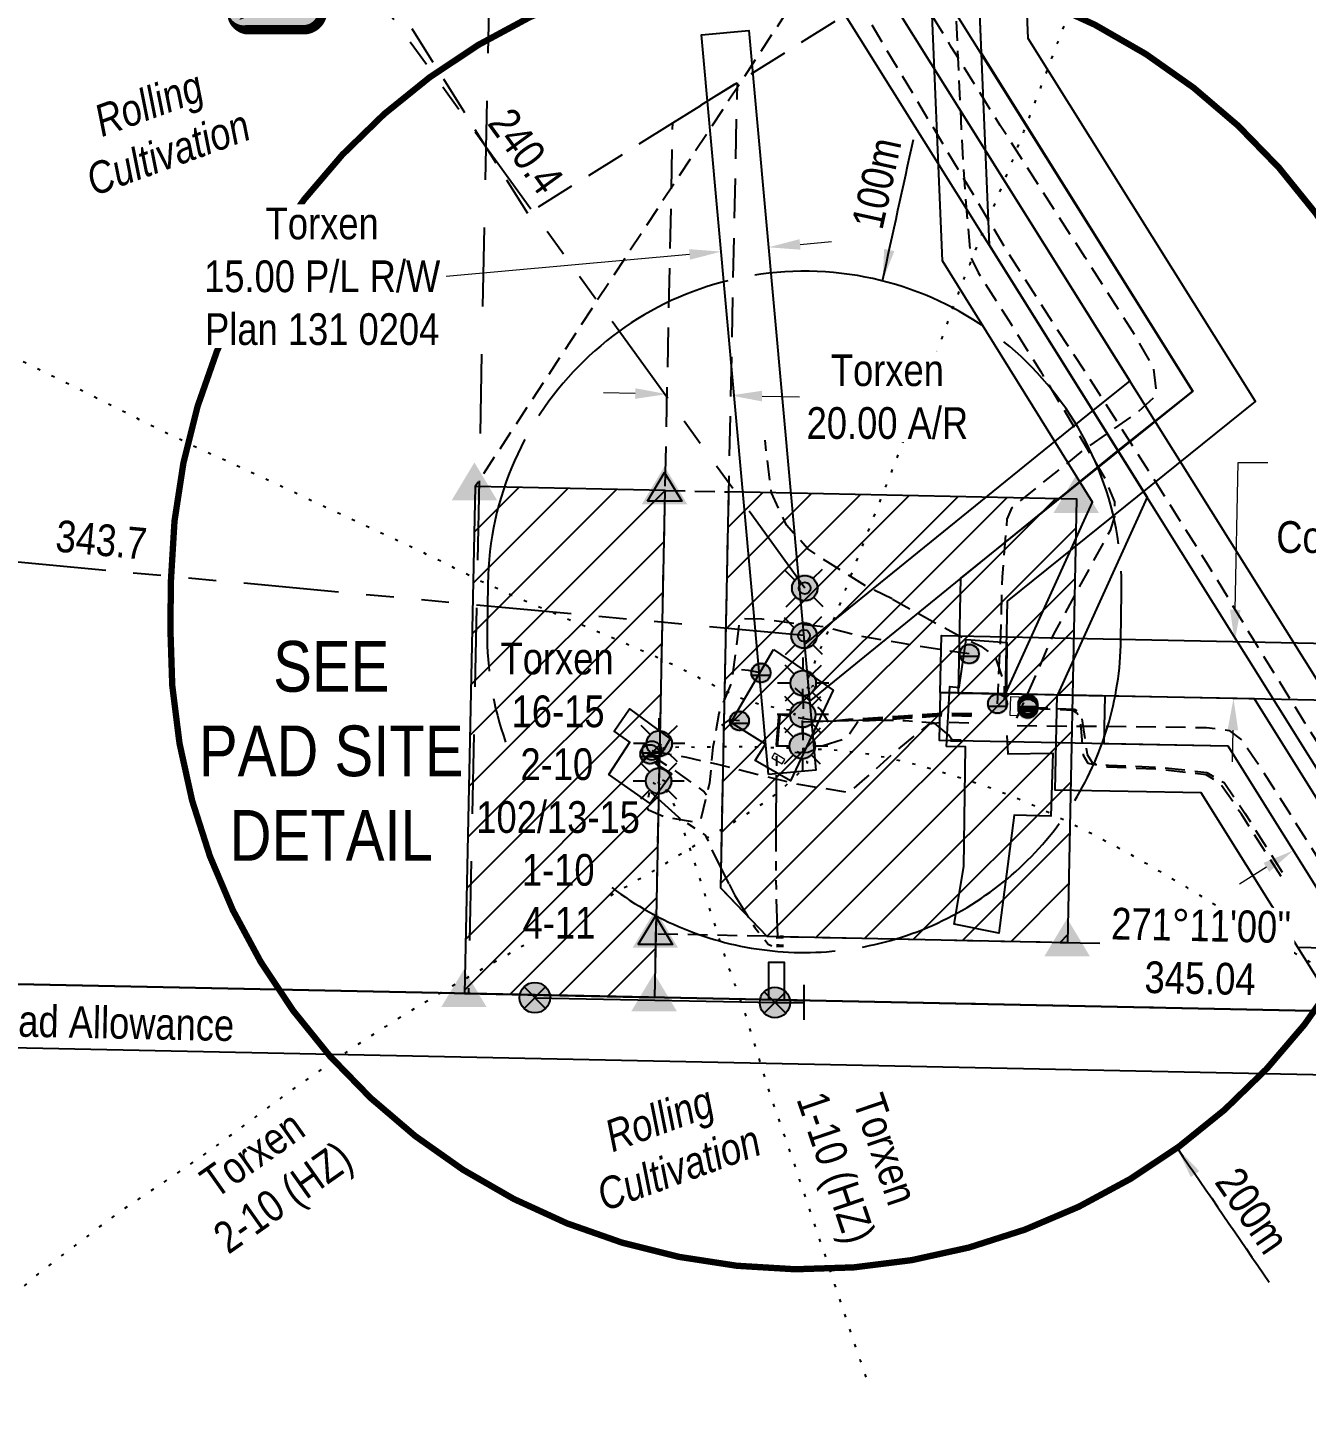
# Model space of a CAD drawing. Extents: x 396534 to 402867, y 5681657 to 5687495.
# Drawn here: x 398876.8 to 399280.1, y 5684035 to 5684470.3 of the extents above; entities that cross this region are included whole.
import ezdxf
from ezdxf.enums import TextEntityAlignment as Align

# ---------------------------------------------------------------- set-up
doc = ezdxf.new("R2010")
doc.units = 0
doc.header["$LTSCALE"] = 5
doc.header["$PDSIZE"] = 0.5
for name, pattern in [('foc-ACCESSROAD', [3.75, 2.5, -1.25]), ('foc-BUFFER', [16.75, 15, -1.75]), ('foc-DOT', [1, 0.2, -0.8]), ('foc-DRILLPATH', [14.75, 6, -1.75, 1.75, -1.75, 1.75, -1.75]), ('foc-FLOWLINE', [3.75, 2.5, -1.25]), ('foc-LSD', [8, 5, -3]), ('foc-TIELINE', [1.875, 1.25, -0.625]), ('foc-TRAV', [1.875, 1.25, -0.625]), ('POWERLINE5', [7.8, 2.4, -0.6, 0.6, -0.6, 0.6, -0.6, 2.4]), ('UG_PIPE', [1.875, 1.25, -0.625])]:
    doc.linetypes.add(name, pattern=pattern)
doc.layers.get('Defpoints').update_dxf_attribs({"color": 9})
for name, color, linetype in [('ABADATA-DRILL', 8, 'foc-DOT'), ('AS-FENCE', 48, 'foc-FENCE'), ('AS-OWNER', 7, 'Continuous'), ('AS-PIPE-UG', 44, 'UG_PIPE'), ('AS-POWER', 104, 'foc-POWER'), ('AS-POWER-EXISTING', 72, 'POWERLINE5'), ('AS-POWER-EXISTING-T', 72, 'Continuous'), ('AS-SYMBOL', 7, 'Continuous'), ('AUX-BUFFER', 7, 'foc-BUFFER'), ('C-AR', 13, 'foc-ACCESSROAD'), ('C-RW', 13, 'Continuous'), ('C-WS', 13, 'foc-ACCESSROAD'), ('C-WS-S', 13, 'Continuous'), ('DETAIL-HZ-Existing', 8, 'foc-DOT'), ('DETAIL-T', 7, 'Continuous'), ('F-EZE', 190, 'foc-FLOWLINE'), ('F-RW', 190, 'Continuous'), ('L-BD', 7, 'Continuous'), ('L-BD1', 253, 'Continuous'), ('L-MON', 1, 'Continuous'), ('L-ROAD-T', 7, 'Continuous'), ('L-SEC', 7, 'Continuous'), ('L-SECTION-LSD', 7, 'foc-LSD'), ('L-TIE', 7, 'foc-TIELINE'), ('P-PDRILLPATH', 12, 'foc-DRILLPATH'), ('P-PROPOSED', 10, 'Continuous'), ('P-PROPOSED-EXISTING-H', 59, 'Continuous'), ('P-TRAV', 4, 'foc-TRAV')]:
    doc.layers.add(name, color=color, linetype=linetype)
for name, color, linetype, lineweight in [('AS-GENERAL', 48, 'Continuous', 18), ('C-AR-T', 13, 'Continuous', 9), ('C-RW-T', 13, 'Continuous', 9), ('C-WS-T', 13, 'Continuous', 9)]:
    doc.layers.add(name, color=color, linetype=linetype, lineweight=lineweight)
doc.styles.add('80', font='ARIALN.TTF', dxfattribs={"height": 10})
doc.styles.add('80CG', font='ARIALN.TTF', dxfattribs={"height": 10})
doc.styles.add('80L', font='ARIALN.TTF', dxfattribs={"height": 10})
doc.styles.add('80LS', font='ARIALNI.TTF', dxfattribs={"height": 10})
doc.styles.add('foc-LtypeFont', font='ARIALN.TTF', dxfattribs={"height": 7.35})
doc.linetypes.add('foc-FENCE', pattern='A,10,-1,["X",foc-LtypeFont,S=0.2,R=0,X=-0.625,Y=-0.75],-1.24', length=12.24)
doc.linetypes.add('foc-FENCE-NOLINE', pattern='A,0,-6,["X",foc-LtypeFont,S=0.2,R=0,X=-0.625,Y=-0.75],-6.24', length=12.24)
doc.linetypes.add('foc-POWER', pattern='A,6,-1,["P",foc-LtypeFont,S=0.2,R=0,X=-0.625,Y=-0.75],-1.24,4', length=12.24)
doc.dimstyles.new('Compass 5 000', dxfattribs={"dimscale": 5, "dimtxt": 9, "dimasz": 2, "dimexe": 0.2, "dimexo": 0.0625, "dimgap": 0.5, "dimtad": 0, "dimtih": 1, "dimtoh": 1, "dimzin": 0, "dimdsep": 46, "dimtxsty": '80CG', "dimcen": 0.1, "dimse1": 1, "dimse2": 1, "dimclrd": 256, "dimclrt": 256, "dimaunit": 1, "dimadec": 4, "dimazin": 0, "dimtfac": 0.06, "dimtofl": 0, "dimtmove": 0, "dimatfit": 1, "dimfxl": 0.2, "dimtolj": 1, "dimtzin": 0, "dimlwd": -1, "dimarcsym": 0})
pattern_1 = [(45, (162.531, 2318.447), (-7.85451839, 7.85451839), [])]

# ---------------------------------------------------------------- blocks, each defined once
blk = doc.blocks.new('STRIA')
blk.add_hatch(color=255).paths.add_polyline_path([(-0.041, 1.521), (-1.475, -0.867), (1.392, -0.867)])
blk = doc.blocks.new('STRIAA')
blk.add_blockref('STRIA', (0, 0))
blk = doc.blocks.new('STRIB')
at = {"color": 1}
blk.add_solid([(-1.121, -0.667), (-0.041, 1.133), (1.039, -0.667)], dxfattribs=at)
blk = doc.blocks.new('STRIBB')
blk.add_blockref('STRIB', (0, 0))
blk = doc.blocks.new('STRICC')
for name in ['STRIAA', 'STRIBB']:
    blk.add_blockref(name, (0, 0))
blk = doc.blocks.new('fdspike')
blk.add_blockref('STRICC', (0, 0))
blk = doc.blocks.new('RISER')
h = blk.add_hatch(color=255)
h.dxf.hatch_style = 1
edge = h.paths.add_edge_path()
edge.add_arc((0, 0), 0.7, 0, 360)
blk.add_hatch(color=48).paths.add_polyline_path([(0.581, -0.15), (-0.581, -0.15, 0.774597)])
at = {"color": 48}
blk.add_line((-0.581, -0.15), (0.581, -0.15), dxfattribs=at)
blk.add_circle((0, 0), 0.6, dxfattribs=at)
blk = doc.blocks.new('WC')
at = {"layer": 'L-MON'}
h = blk.add_hatch(color=255, dxfattribs=at)
h.dxf.hatch_style = 1
edge = h.paths.add_edge_path()
edge.add_arc((0, 0), 0.9, 0, 360)
at = {"layer": 'L-MON', "color": 240, "flags": 128}
for points in [[(-0.622, 0.503), (-1.232, 1.12)], [(0.52, 0.608), (1.126, 1.206)], [(-1.179, -1.185), (-0.559, -0.572)], [(1.159, -1.185), (0.557, -0.574)]]:
    blk.add_lwpolyline(points, dxfattribs=at)
at = {"layer": 'L-MON', "color": 240}
for radius in [0.8, 0.373]:
    blk.add_circle((0, 0), radius, dxfattribs=at)
blk = doc.blocks.new('POWERPOLE')
h = blk.add_hatch(color=255)
edge = h.paths.add_edge_path()
edge.add_arc((0, 0), 0.96, 0, 360)
at = {"linetype": 'Continuous'}
for p, q in [((0.679, -0.679), (-0.679, 0.679)), ((-0.679, -0.679), (0.679, 0.679))]:
    blk.add_line(p, q, dxfattribs=at)
blk.add_circle((0, 0), 0.96, dxfattribs=at)
blk = doc.blocks.new('*U491')
at = {"color": 72}
blk.add_line((0.002, -1.1), (-0.002, 1.1), dxfattribs=at)
at = {"layer": 'AS-SYMBOL', "color": 72, "flags": 128}
blk.add_lwpolyline([(-1.85, -0.003), (0, 0)], dxfattribs=at)
blk = doc.blocks.new('GAS')
h = blk.add_hatch(color=255)
h.dxf.hatch_style = 1
edge = h.paths.add_edge_path()
edge.add_arc((0, 0), 0.9, 0, 360)
for p, q in [((-0.571, 0.571), (-1.142, 1.142)), ((0, 0.808), (0, 1.616)), ((0.571, 0.571), (1.142, 1.142)), ((-0.808, 0), (-1.616, 0)), ((1.616, 0), (0.808, 0)), ((-0.571, -0.571), (-1.142, -1.142)), ((0, -0.808), (0, -1.616)), ((1.142, -1.142), (0.571, -0.571))]:
    blk.add_line(p, q)
blk.add_circle((0, 0), 0.8)
blk = doc.blocks.new('TRIA')
blk.add_hatch(color=255).paths.add_polyline_path([(-0.041, 1.521), (-1.475, -0.867), (1.392, -0.867)])
blk = doc.blocks.new('TRIAA')
blk.add_blockref('TRIA', (0, 0))
blk = doc.blocks.new('TRIB')
at = {"color": 1}
blk.add_lwpolyline([(-1.121, -0.667), (-0.041, 1.133), (1.039, -0.667)], close=True, dxfattribs=at)
blk = doc.blocks.new('TRIBB')
blk.add_blockref('TRIB', (0, 0))
blk = doc.blocks.new('TRICC')
for name in ['TRIAA', 'TRIBB']:
    blk.add_blockref(name, (0, 0))
blk = doc.blocks.new('plspike')
blk.add_blockref('TRICC', (0, 0))
blk = doc.blocks.new('*D425')
at = {"layer": 'C-RW-T', "transparency": 16777216}
for p, q in [((399085.56, 5684398.75), (399008.76, 5684391.79)), ((399120.41, 5684401.91), (399130.36, 5684402.81))]:
    blk.add_line(p, q, dxfattribs=at)
for points in [[(399120.26, 5684403.57), (399120.56, 5684400.25), (399110.45, 5684401)], [(399085.41, 5684400.41), (399085.71, 5684397.09), (399095.52, 5684399.65)]]:
    blk.add_solid(points, dxfattribs=at)
at = {"layer": 'Defpoints', "color": 0, "transparency": 16777216}
for p in [(399095.52, 5684399.65), (399099.07, 5684360.47), (399114, 5684361.83)]:
    blk.add_point(p, dxfattribs=at)
at = {"layer": 'C-RW-T', "transparency": 16777216, "insert": (398969.68, 5684391.79), "char_height": 10, "attachment_point": 5, "style": '80CG', "bg_fill": 3, "box_fill_scale": 1.1, "bg_fill_color": 256, "bg_fill_true_color": 13158600, "bg_fill_transparency": 0}
blk.add_mtext('\\A1;Torxen\\P15.00 P/L R/W\\PPlan 131 0204', dxfattribs=at)
blk = doc.blocks.new('*D429')
at = {"layer": 'C-RW-T', "transparency": 16777216}
for p, q in [((399297.18, 5684223.95), (399324.43, 5684241)), ((399324.43, 5684241), (399334.43, 5684241)), ((399267.51, 5684205.4), (399259.03, 5684200.09))]:
    blk.add_line(p, q, dxfattribs=at)
for points in [[(399296.29, 5684225.37), (399298.06, 5684222.54), (399288.7, 5684218.65)], [(399266.62, 5684206.81), (399268.39, 5684203.98), (399275.99, 5684210.7)]]:
    blk.add_solid(points, dxfattribs=at)
at = {"layer": 'Defpoints', "color": 0, "transparency": 16777216}
for p in [(399288.7, 5684218.65), (399293.94, 5684210.26), (399281.23, 5684202.31)]:
    blk.add_point(p, dxfattribs=at)
at = {"layer": 'C-RW-T', "transparency": 16777216, "insert": (399373.51, 5684241), "char_height": 10, "attachment_point": 5, "style": '80CG'}
blk.add_mtext('\\A1;Torxen\\P15.00 P/L R/W\\PPlan 161 0641', dxfattribs=at)
blk = doc.blocks.new('*D430')
at = {"layer": 'C-RW-T', "transparency": 16777216}
for p, q in [((399257.7, 5684286.64), (399258.63, 5684333.09)), ((399258.63, 5684333.09), (399268.63, 5684333.09)), ((399256.94, 5684248.65), (399256.74, 5684238.65))]:
    blk.add_line(p, q, dxfattribs=at)
for points in [[(399256.03, 5684286.67), (399259.36, 5684286.6), (399257.5, 5684276.64)], [(399255.27, 5684248.69), (399258.6, 5684248.62), (399257.14, 5684258.65)]]:
    blk.add_solid(points, dxfattribs=at)
at = {"layer": 'Defpoints', "color": 0, "transparency": 16777216}
for p in [(399236.23, 5684277.06), (399257.5, 5684276.64), (399235.87, 5684259.08)]:
    blk.add_point(p, dxfattribs=at)
at = {"layer": 'C-RW-T', "transparency": 16777216, "insert": (399323.8, 5684333.09), "char_height": 10, "attachment_point": 5, "style": '80CG', "bg_fill": 3, "box_fill_scale": 1.1, "bg_fill_color": 256, "bg_fill_true_color": 13158600, "bg_fill_transparency": 0}
blk.add_mtext('\\A1;Torxen\\P18.00 P/L R/W\\PUnregistered by\\PCompass Geomatics ', dxfattribs=at)
blk = doc.blocks.new('*D435')
at = {"layer": 'C-AR-T', "transparency": 16777216}
for p, q in [((399068.43, 5684354.88), (399058.43, 5684355.08)), ((399108.42, 5684354.07), (399120.23, 5684353.83))]:
    blk.add_line(p, q, dxfattribs=at)
for points in [[(399068.46, 5684356.54), (399068.39, 5684353.21), (399078.42, 5684354.68)], [(399108.45, 5684355.74), (399108.38, 5684352.4), (399098.42, 5684354.27)]]:
    blk.add_solid(points, dxfattribs=at)
at = {"layer": 'Defpoints', "color": 0, "transparency": 16777216}
for p in [(399078.42, 5684354.68), (399076.61, 5684264.95), (399096.61, 5684264.55)]:
    blk.add_point(p, dxfattribs=at)
at = {"layer": 'C-AR-T', "transparency": 16777216, "insert": (399147.96, 5684353.83), "char_height": 10, "attachment_point": 5, "style": '80CG', "bg_fill": 3, "box_fill_scale": 1.1, "bg_fill_color": 256, "bg_fill_true_color": 13158600, "bg_fill_transparency": 0}
blk.add_mtext('\\A1;Torxen\\P20.00 A/R', dxfattribs=at)
blk = doc.blocks.new('*U511')
h = blk.add_hatch(color=59)
edge = h.paths.add_edge_path()
edge.add_line((-9, -11.5), (9, -11.5))
edge.add_arc((9, -5.5), 6, 270, 360)
edge.add_line((15, -5.5), (15, 4))
edge.add_arc((9, 4), 6, 0, 90)
edge.add_line((9, 10), (-9, 10))
edge.add_arc((-9, 4), 6, 90, 180)
edge.add_line((-15, 4), (-15, -5.5))
edge.add_arc((-9, -5.5), 6, 180, 270)
at = {"color": 1, "flags": 128}
blk.add_lwpolyline([(-9, -11.5, 3, 3, 0), (9, -11.5, 3, 3, 0.414214), (15, -5.5, 3, 3, 0), (15, 4, 3, 0, 0.414214), (9, 10, 0, 0, 0), (-9, 10, 0, 0, 0.414214), (-15, 4, 0, 0, 0), (-15, -5.5, 0, 3, 0.414214)], format="xyseb", close=True, dxfattribs=at)
blk.add_lwpolyline([(-11.39, -8.5, 0, 7.5, 0), (0, 0, 0, 0, 0)], format="xyseb", dxfattribs=at)
at = {"color": 1, "style": '80'}
blk.add_attdef('ENTER_TEXT_001', (-36.33, -5), '', height=10, dxfattribs=at)

msp = doc.modelspace()

# ---------------------------------------------------------------- hatches: boundary and pattern name
at = {"layer": 'P-PROPOSED-EXISTING-H'}
h = msp.add_hatch(dxfattribs=at)
h.set_pattern_fill('ANSI31', color=256, scale=3.498572)
h.set_pattern_definition(pattern_1)
h.paths.add_polyline_path([(399014.604, 5684165.619), (399074.568, 5684164.379), (399074.981, 5684184.367), (399077.874, 5684324.283), (399017.91, 5684325.523)])
h = msp.add_hatch(dxfattribs=at)
h.set_pattern_fill('ANSI31', color=256, scale=3.498572)
h.set_pattern_definition(pattern_1)
h.paths.add_polyline_path([(399097.862, 5684323.87), (399095.279, 5684198.945), (399109.96, 5684183.644), (399204.865, 5684181.674), (399207.729, 5684321.538)])

# ---------------------------------------------------------------- linework, layer by layer
at = {"layer": 'ABADATA-DRILL', "flags": 128}
for points in [[(399121.372, 5684253.002), (399121.4, 5684252.371), (399121.398, 5684252.271), (399121.483, 5684252.029), (399121.329, 5684251.822), (399120.887, 5684251.751), (399120.499, 5684251.819), (399120.222, 5684251.964), (399119.845, 5684252.132), (399119.397, 5684252.271), (399119.069, 5684252.377), (399118.751, 5684252.483), (399118.652, 5684252.515), (399118.743, 5684252.584), (399118.737, 5684252.774), (399118.763, 5684253.093), (399118.769, 5684253.383), (399118.771, 5684253.483), (399118.692, 5684253.525), (399118.544, 5684253.638), (399118.507, 5684253.769), (399118.558, 5684253.807), (399118.628, 5684253.836), (399118.709, 5684253.904), (399118.79, 5684253.923), (399118.898, 5684253.851), (399119.067, 5684253.767), (399119.317, 5684253.753), (399119.548, 5684253.808), (399119.701, 5684253.945), (399119.792, 5684254.023), (399119.894, 5684254.111), (399119.856, 5684254.212), (399119.657, 5684254.276), (399119.457, 5684254.3), (399119.288, 5684254.343), (399119.14, 5684254.426), (399119.1, 5684254.447), (399118.603, 5684254.587), (399117.388, 5684254.881), (399115.446, 5684255.279), (399112.804, 5684255.731), (399109.556, 5684256.335), (399105.695, 5684257.362), (399101.256, 5684258.949), (399096.387, 5684261.126), (399091.288, 5684263.717), (399085.714, 5684266.627), (399079.384, 5684269.743), (399072.515, 5684272.879), (399065.137, 5684276.105), (399057.082, 5684279.504), (399048.383, 5684283.166), (399039.178, 5684287.059), (399029.527, 5684291.17), (399019.545, 5684295.757), (399009.323, 5684300.84), (398998.704, 5684306.04), (398987.653, 5684311.159), (398976.483, 5684316.34), (398965.254, 5684321.582), (398953.837, 5684326.948), (398942.221, 5684332.328), (398930.444, 5684337.652), (398918.712, 5684343.264), (398913.503, 5684345.897), (398887.693, 5684358.848), (398879.283, 5684362.985), (398870.873, 5684367.122), (398862.535, 5684371.387), (398854.271, 5684375.801), (398846.1, 5684380.412), (398838.053, 5684385.202), (398832.737, 5684388.487), (398830.099, 5684390.16), (398822.269, 5684395.305), (398814.593, 5684400.677), (398807.062, 5684406.247), (398799.674, 5684412.024), (398792.461, 5684418.007), (398785.401, 5684424.167), (398778.505, 5684430.515), (398771.812, 5684437.068), (398765.345, 5684443.846), (398759.05, 5684450.792), (398752.98, 5684457.923), (398747.113, 5684465.23), (398741.469, 5684472.703), (398736.089, 5684480.38), (398730.953, 5684488.213), (398726.019, 5684496.182), (398721.166, 5684504.199), (398716.252, 5684512.197), (398711.319, 5684520.166), (398706.415, 5684528.144), (398701.532, 5684536.142), (398696.608, 5684544.131), (398691.613, 5684552.061), (398686.487, 5684559.893), (398681.269, 5684567.668), (398676.031, 5684575.443), (398670.753, 5684583.198), (398665.444, 5684590.914), (398660.145, 5684598.64), (398649.721, 5684614.229), (398639.488, 5684629.913), (398629.157, 5684645.72), (398618.851, 5684661.706), (398608.544, 5684677.693), (398598.226, 5684693.629), (398587.642, 5684710.271), (398577.405, 5684726.266), (398567.178, 5684742.27), (398556.962, 5684758.275), (398546.664, 5684774.211), (398536.428, 5684790.226), (398526.333, 5684806.338), (398516.157, 5684822.372), (398505.87, 5684838.328), (398495.633, 5684854.293), (398485.487, 5684870.346), (398475.362, 5684886.428), (398465.034, 5684902.335), (398454.666, 5684918.262), (398444.459, 5684934.267), (398434.211, 5684950.212), (398423.853, 5684966.139), (398413.434, 5684982.008), (398403.096, 5684997.914), (398392.838, 5685013.88), (398382.459, 5685029.767), (398361.712, 5685061.563), (398351.323, 5685077.46), (398340.762, 5685093.212), (398330.069, 5685108.875), (398321.219, 5685121.692), (398310.406, 5685137.338), (398299.662, 5685152.993), (398289.03, 5685168.736), (398278.591, 5685184.615), (398268.344, 5685200.59), (398258.138, 5685216.604), (398247.82, 5685232.511), (398237.248, 5685248.292), (398226.698, 5685264.103), (398215.975, 5685280.298), (398205.648, 5685295.774), (398195.31, 5685311.701), (398185.175, 5685327.784), (398175.141, 5685343.925), (398165.168, 5685360.094), (398155.104, 5685376.206), (398145.08, 5685392.337), (398134.985, 5685408.439), (398124.708, 5685424.405), (398114.441, 5685440.38), (398104.285, 5685456.433), (398094.191, 5685472.525), (398084.055, 5685488.588), (398073.858, 5685504.572), (398063.652, 5685520.577), (398053.385, 5685536.552), (398043.107, 5685552.518), (398038.014, 5685560.53), (398030.526, 5685572.36), (398030.507, 5685572.4)], [(399121.177, 5684243.105), (399121.206, 5684243.074), (399121.265, 5684242.993), (399121.252, 5684242.853), (399121.267, 5684242.573), (399121.38, 5684242.241), (399121.457, 5684242.069), (399121.601, 5684241.786), (399121.727, 5684241.574), (399121.676, 5684241.515), (399121.524, 5684241.438), (399121.443, 5684241.389), (399121.402, 5684241.32), (399121.341, 5684241.261), (399121.261, 5684241.263), (399121.151, 5684241.255), (399121.081, 5684241.256), (399121.022, 5684241.308), (399119.972, 5684242.348), (399119.814, 5684242.442), (399119.581, 5684242.286), (399119.347, 5684242.111), (399119.395, 5684242.01), (399119.486, 5684242.028), (399119.564, 5684241.946), (399119.7, 5684241.744), (399119.965, 5684241.488), (399120.34, 5684241.251), (399120.687, 5684241.074), (399121.014, 5684240.908), (399121.391, 5684240.75), (399121.739, 5684240.643), (399121.996, 5684240.528), (399122.063, 5684240.327), (399122.008, 5684240.088), (399121.902, 5684239.79), (399121.796, 5684239.512), (399121.878, 5684239.08), (399122.352, 5684238.791), (399122.662, 5684238.785), (399122.654, 5684238.385), (399122.053, 5684237.327), (399120.651, 5684235.714), (399118.52, 5684233.615), (399115.921, 5684231.186), (399112.798, 5684228.527), (399109.032, 5684225.741), (399104.665, 5684222.846), (399099.722, 5684219.723), (399094.044, 5684216.335), (399087.669, 5684212.589), (399080.906, 5684208.432), (399073.757, 5684203.992), (399057.68, 5684194.657), (399057.409, 5684194.505)], [(399075.802, 5684244.333), (399075.802, 5684244.333), (399076.695, 5684243.936), (399076.813, 5684243.883), (399076.863, 5684243.862), (399077.281, 5684243.744), (399077.445, 5684243.951), (399077.45, 5684244.231), (399077.294, 5684244.434), (399077.267, 5684244.545), (399077.48, 5684244.7), (399077.544, 5684244.909), (399077.382, 5684244.832), (399077.114, 5684244.407), (399076.843, 5684243.853), (399076.824, 5684243.393), (399077.097, 5684243.058), (399077.453, 5684242.85), (399077.791, 5684242.724), (399077.902, 5684242.802), (399077.746, 5684242.975), (399077.647, 5684243.037), (399077.637, 5684243.047), (399077.667, 5684243.036), (399077.907, 5684243.052), (399078.519, 5684243.109), (399078.539, 5684243.109), (399079.511, 5684243.21), (399080.883, 5684243.333), (399082.615, 5684243.409), (399084.675, 5684243.388), (399087.075, 5684243.351), (399089.825, 5684243.347), (399092.957, 5684243.405), (399096.46, 5684243.496), (399100.311, 5684243.52), (399104.47, 5684243.448), (399108.938, 5684243.31), (399113.706, 5684243.156), (399118.774, 5684242.996), (399124.152, 5684242.82), (399129.827, 5684242.538), (399135.788, 5684242.01), (399141.933, 5684241.169), (399148.211, 5684239.985), (399154.592, 5684238.479), (399161.188, 5684236.678), (399168.098, 5684234.611), (399175.244, 5684232.3), (399182.555, 5684229.715), (399189.879, 5684226.81), (399197.265, 5684223.514), (399204.696, 5684219.937), (399212.212, 5684216.128), (399219.835, 5684212.127), (399227.503, 5684207.895), (399235.146, 5684203.423), (399242.778, 5684198.862), (399250.378, 5684194.221), (399257.977, 5684189.55), (399265.617, 5684184.919), (399273.298, 5684180.296), (399280.998, 5684175.684), (399288.699, 5684171.061), (399296.439, 5684166.447), (399304.2, 5684161.863), (399311.993, 5684157.369), (399319.839, 5684153.023), (399327.717, 5684148.767), (399335.566, 5684144.601), (399343.446, 5684140.455), (399351.316, 5684136.309), (399359.195, 5684132.143), (399367.084, 5684127.967), (399374.984, 5684123.82), (399382.865, 5684119.734), (399390.795, 5684115.627), (399398.725, 5684111.48), (399406.723, 5684107.231), (399414.748, 5684102.862), (399422.782, 5684098.383), (399424.424, 5684097.46), (399430.832, 5684093.783), (399438.861, 5684089.054), (399446.887, 5684084.215), (399450.149, 5684082.24), (399461.247, 5684075.48), (399465.625, 5684072.783), (399473.445, 5684067.638), (399481.25, 5684062.243), (399488.977, 5684056.929), (399496.765, 5684051.695), (399504.684, 5684046.478), (399512.664, 5684041.339), (399520.686, 5684036.26), (399522.691, 5684035.012)], [(399075.565, 5684232.324), (399075.565, 5684232.324), (399076.039, 5684231.514), (399076.195, 5684231.261), (399076.507, 5684230.895), (399076.984, 5684230.745), (399077.429, 5684230.947), (399077.774, 5684231.23), (399078.13, 5684231.503), (399078.526, 5684231.835), (399078.344, 5684232.249), (399077.484, 5684232.726), (399076.552, 5684233.154), (399075.578, 5684233.494), (399074.696, 5684233.371), (399074.064, 5684232.793), (399073.914, 5684232.256), (399074.267, 5684231.929), (399074.774, 5684231.739), (399075.291, 5684231.619), (399075.801, 5684231.599), (399076.342, 5684231.628), (399076.572, 5684231.644), (399076.692, 5684231.631), (399076.801, 5684231.569), (399076.918, 5684231.457), (399077.319, 5684230.959), (399077.329, 5684230.959), (399077.923, 5684230.147), (399078.641, 5684229.012), (399079.453, 5684227.586), (399080.348, 5684225.828), (399081.257, 5684223.75), (399082.14, 5684221.362), (399083.067, 5684218.663), (399084.098, 5684215.632), (399085.272, 5684212.278), (399086.52, 5684208.633), (399087.803, 5684204.677), (399089.18, 5684200.459), (399090.661, 5684195.929), (399092.245, 5684191.077), (399093.885, 5684185.973), (399095.57, 5684180.649), (399097.431, 5684175.101), (399099.507, 5684169.269), (399101.648, 5684163.236), (399103.783, 5684156.872), (399105.834, 5684150.311), (399107.871, 5684143.549), (399110.034, 5684136.565), (399112.412, 5684129.367), (399114.988, 5684122.025), (399117.648, 5684114.391), (399120.284, 5684106.557), (399122.937, 5684098.583), (399125.698, 5684090.477), (399128.505, 5684082.21), (399131.29, 5684073.774), (399134.151, 5684065.196), (399137.071, 5684056.547), (399139.36, 5684049.86), (399140.07, 5684047.836), (399141.817, 5684042.842)], [(399033.304, 5684180.77), (399030.357, 5684179.073), (399020.495, 5684173.466), (399010.218, 5684167.617), (398999.864, 5684161.47), (398989.546, 5684155.062), (398979.274, 5684148.473), (398958.82, 5684134.264), (398948.628, 5684126.663), (398938.305, 5684119.005), (398927.706, 5684111.513), (398919.676, 5684106.05), (398907.219, 5684097.694), (398902.359, 5684094.179), (398895.21, 5684088.719), (398887.21, 5684082.725), (398880.11, 5684077.194), (398873.254, 5684071.368), (398865.889, 5684064.602), (398859.376, 5684058.399), (398852.246, 5684051.379), (398849.855, 5684048.875)]]:
    msp.add_lwpolyline(points, dxfattribs=at)
at = {"layer": 'AS-FENCE', "linetype": 'foc-FENCE-NOLINE', "flags": 128}
msp.add_lwpolyline([(398562.358, 5684174.962), (399419.419, 5684157.239), (399435.613, 5684961.701), (398663.801, 5684977.526)], dxfattribs=at)
at = {"layer": 'AS-FENCE', "flags": 128}
for points in [[(399166.614, 5684243.495), (399167.658, 5684262.429), (399170.636, 5684262.154), (399172.811, 5684277.31), (399185.624, 5684276.315), (399185.379, 5684256.074)], [(399185.656, 5684246.989), (399185.975, 5684241.199), (399200.113, 5684241.362), (399199.497, 5684221.543), (399187.972, 5684221.86), (399183.134, 5684184.624), (399169.064, 5684187.504), (399172.077, 5684205.706), (399172.615, 5684243.42), (399166.646, 5684243.481), (399166.614, 5684243.495)]]:
    msp.add_lwpolyline(points, dxfattribs=at)
for points in [[(399112.039, 5684274.101), (399130.899, 5684261.319), (399117.432, 5684232.711), (399106.232, 5684239.09), (399109.565, 5684244.24), (399098.601, 5684251.052)], [(399079.973, 5684234.878), (399073.094, 5684225.505), (399060.094, 5684234.728), (399066.77, 5684244.897), (399061.735, 5684248.351), (399066.666, 5684255.375), (399079.485, 5684245.984), (399074.866, 5684238.125)]]:
    msp.add_lwpolyline(points, close=True, dxfattribs=at)
at = {"layer": 'AS-GENERAL', "flags": 128}
for points in [[(399186.916, 5684259.287), (399189.505, 5684259.23), (399189.325, 5684253.22), (399186.737, 5684253.283)], [(399112.402, 5684241.406), (399111.496, 5684239.962), (399114.721, 5684238.011), (399115.63, 5684239.373)]]:
    msp.add_lwpolyline(points, close=True, dxfattribs=at)
at = {"layer": 'AS-PIPE-UG', "flags": 128}
for points in [[(399171.886, 5684900.714), (399167.771, 5684889.471), (399163.931, 5684876.9), (399157.558, 5684858.095), (399155.612, 5684848.791), (399154.684, 5684837.684), (399155.023, 5684832.869), (399155.549, 5684819.652), (399156.31, 5684798.343), (399157.13, 5684774.156), (399157.783, 5684757.721), (399158.897, 5684729.188), (399159.775, 5684708.058), (399161.216, 5684680.57), (399162.429, 5684651.423), (399163.815, 5684619.99), (399164.954, 5684592.927), (399166.154, 5684564.814), (399167.411, 5684530.774), (399168.676, 5684498.726), (399169.391, 5684477.837), (399171.366, 5684436.142), (399172.492, 5684417.231), (399174.204, 5684398.02), (399176.617, 5684393.032), (399186.262, 5684377.917), (399196.264, 5684361.925), (399216.282, 5684328.692), (399219.607, 5684320.688), (399219.578, 5684316.04), (399218.182, 5684311.698), (399200.35, 5684278.937), (399188.74, 5684252.475)], [(399415.806, 5684037.18), (399414.45, 5684039.417), (399402.12, 5684059.45), (399386.015, 5684084.511), (399365.615, 5684116.568), (399346.273, 5684146.266), (399338.048, 5684159.05), (399332.425, 5684167.874), (399325.646, 5684178.228), (399315.976, 5684193.135), (399310.806, 5684201.515), (399294.158, 5684228.238), (399279.657, 5684250.976), (399263.259, 5684277.541), (399249.131, 5684300.735), (399229.476, 5684331.897), (399213.121, 5684357.464), (399200.435, 5684376.762), (399186.032, 5684399.292), (399160.874, 5684441.37), (399141.533, 5684473.706), (399120.333, 5684507.163), (399099.022, 5684540.054)], [(399182.707, 5684257.023), (399183.742, 5684278.911), (399184.252, 5684297.039), (399185.763, 5684315.213), (399187.373, 5684318.948), (399210.21, 5684337.265), (399227.124, 5684349.134), (399232.244, 5684353.803), (399232.828, 5684355.967), (399231.928, 5684363.063), (399225.41, 5684374.3), (399210.319, 5684397.791), (399196.659, 5684418.976), (399183.571, 5684439.4), (399168.219, 5684464.079), (399152.444, 5684490.051)], [(399149.435, 5684290.109), (399141.442, 5684293.945), (399126.59, 5684303.314), (399122.909, 5684305.906), (399116.148, 5684313.329), (399111.428, 5684323.531), (399109.373, 5684340.109)], [(399173.793, 5684272.713), (399165.478, 5684273.929), (399152.917, 5684276.016), (399139.057, 5684278.327), (399128.33, 5684281.197), (399121.689, 5684281.92), (399108.382, 5684283.67), (399102.139, 5684283.808), (399101.279, 5684282.761), (399100.01, 5684273.256), (399098.756, 5684263.665), (399094.803, 5684253.975), (399092.923, 5684243.341), (399091.851, 5684232.043), (399089.024, 5684220.447), (399087.556, 5684219.559), (399077.465, 5684221.348), (399072.567, 5684223.399), (399072.014, 5684225.068), (399072.947, 5684229.156)], [(399108.088, 5684266.74), (399104.168, 5684267.472), (399099.334, 5684268.004)], [(399272.223, 5684202.549), (399259.647, 5684222.127), (399252.82, 5684231.951), (399248.554, 5684234.598), (399234.489, 5684236.238), (399217.491, 5684236.992), (399211.291, 5684238.106), (399209.835, 5684240.69), (399208.726, 5684252.902), (399207.57, 5684254.108), (399206.492, 5684254.905), (399192.281, 5684255.484)], [(399192.286, 5684255.973), (399206.931, 5684255.284), (399208.319, 5684254.425), (399209.142, 5684253.186), (399210.98, 5684240.989), (399212.572, 5684238.467), (399213.606, 5684238.093), (399217.749, 5684237.645), (399234.555, 5684236.918), (399248.764, 5684235.325), (399254.161, 5684232.114), (399260.726, 5684222.508), (399273.374, 5684202.455)], [(399073.665, 5684242.239), (399084.553, 5684240.108), (399094.38, 5684237.963), (399108.902, 5684234.275), (399118.877, 5684231.81), (399135.507, 5684229.099), (399136.869, 5684229.858), (399140.811, 5684233.289), (399151.301, 5684242.609), (399161.243, 5684250.654), (399165.473, 5684251.282), (399175.21, 5684250.929)], [(399101.267, 5684251.607), (399098.056, 5684251.927), (399096.325, 5684250.76), (399094.39, 5684249.13)], [(399073.077, 5684241.081), (399081.445, 5684235.54), (399090.219, 5684229.223), (399090.916, 5684228.234)]]:
    msp.add_lwpolyline(points, dxfattribs=at)
at = {"layer": 'AS-PIPE-UG', "color": 44, "linetype": 'UG_PIPE', "flags": 128}
for points in [[(399149.593, 5684289.985), (399171.066, 5684278.207), (399177.413, 5684275.133), (399181.861, 5684271.942), (399184.841, 5684263.469), (399184.819, 5684258.478)], [(399118.734, 5684261.943), (399126.928, 5684255.091), (399129.298, 5684251.258)], [(399174.556, 5684253.392), (399166.308, 5684253.619), (399153.205, 5684252.699), (399135.711, 5684251.585), (399118.765, 5684251.175)], [(399118.805, 5684241.641), (399123.018, 5684241.695), (399127.284, 5684243.64), (399135.114, 5684246.155), (399138.628, 5684251.37)], [(399174.567, 5684253.791), (399166.299, 5684254.019), (399153.178, 5684253.097), (399135.687, 5684251.983), (399129.359, 5684251.332)], [(399174.545, 5684252.992), (399166.316, 5684253.219), (399153.231, 5684252.3), (399138.628, 5684251.37)], [(399188.89, 5684250.096), (399224.639, 5684249.833), (399248.636, 5684249.517), (399255.803, 5684248.595), (399259.671, 5684245.665), (399264.204, 5684239.139), (399276.232, 5684220.245), (399285.672, 5684205.195), (399314.219, 5684159.742), (399340.565, 5684113.878), (399342.652, 5684091.968), (399342.731, 5684069.157), (399342.033, 5684038.704)]]:
    msp.add_lwpolyline(points, dxfattribs=at)
at = {"layer": 'AS-POWER', "flags": 128}
msp.add_lwpolyline([(399036.747, 5684164.273), (399112.49, 5684162.759)], dxfattribs=at)
at = {"layer": 'AS-POWER-EXISTING', "const_width": 1, "flags": 128}
for points in [[(399113.098, 5684243.836), (399113.919, 5684253.562)], [(399167.803, 5684245.384), (399171.285, 5684245.402)]]:
    msp.add_lwpolyline(points, dxfattribs=at)
at = {"layer": 'AS-POWER-EXISTING', "flags": 128}
for points in [[(399168.458, 5684245.361), (399167.385, 5684247.134), (399162.839, 5684250.918), (399153.65, 5684251.594), (399142.554, 5684251.834), (399126.709, 5684251.386), (399113.919, 5684253.562)], [(399113.411, 5684183.363), (399112.938, 5684197.951), (399112.829, 5684214.324), (399112.935, 5684228.95), (399113.057, 5684238.766), (399113.098, 5684243.836)], [(399073.357, 5684229.085), (399082.026, 5684221.198), (399090.628, 5684215.469), (399093.139, 5684209.711), (399099.845, 5684196.506), (399106.132, 5684186.41), (399110.374, 5684181.18), (399112.568, 5684180.084), (399113.443, 5684180.686)]]:
    msp.add_lwpolyline(points, dxfattribs=at)
at = {"layer": 'AS-POWER-EXISTING-T', "const_width": 1, "flags": 128}
for points in [[(399112.864, 5684183.323), (399115.236, 5684183.448)], [(399115.285, 5684180.63), (399112.888, 5684180.674)]]:
    msp.add_lwpolyline(points, dxfattribs=at)
at = {"layer": 'AUX-BUFFER', "color": 251, "linetype": 'foc-BUFFER', "flags": 128}
msp.add_lwpolyline([(399061.023, 5684199.039, 0.6162105), (399221.634, 5684277.101), (399221.842, 5684292.089, 1), (399021.942, 5684294.863), (399021.734, 5684279.875, 0.0895163), (399027.555, 5684244.848)], format="xyb", dxfattribs=at)
at = {"layer": 'C-AR', "flags": 128}
msp.add_lwpolyline([(399419.414, 5684157.251), (399330.095, 5684159.097), (399074.568, 5684164.377), (399080.271, 5684440.243), (399100.53, 5684452.928), (399095.279, 5684198.945), (399109.962, 5684183.642), (399330.534, 5684179.084), (399419.817, 5684177.239)], close=True, dxfattribs=at)
at = {"layer": 'C-RW'}
for points in [[(398776.035, 5685075.218), (398938.79, 5684815.726), (399120.809, 5684524.418), (399224.409, 5684358.895), (399211.237, 5684348.225), (399121.794, 5684275.773)], [(398793.972, 5685074.85), (398951.503, 5684823.677), (399133.523, 5684532.376), (399244.168, 5684355.597), (399220.658, 5684336.927), (399123.322, 5684257.706)]]:
    msp.add_lwpolyline(points, dxfattribs=at)
at = {"layer": 'C-RW', "flags": 128}
for points in [[(399185.256, 5684260.094), (399212.695, 5684320.548), (399165.297, 5684396.783), (399143.512, 5684917.125), (399158.499, 5684917.752), (399180.084, 5684401.752), (399229.898, 5684322.171), (399201.583, 5684259.788)], [(399325.944, 5684159.096), (399263.744, 5684258.551), (399164.599, 5684260.5), (399164.304, 5684245.509), (399255.335, 5684243.72), (399308.033, 5684159.458)]]:
    msp.add_lwpolyline(points, dxfattribs=at)
for points in [[(399158.499, 5684917.752), (399177.567, 5684462.32), (399244.278, 5684355.666), (399170.978, 5684296.664), (399170.236, 5684260.389), (399185.227, 5684260.095), (399185.826, 5684289.368), (399264.048, 5684352.332), (399192.384, 5684466.905), (399173.765, 5684918.382)], [(399110.468, 5684234.65), (399089.318, 5684468.059), (399104.248, 5684469.411), (399125.398, 5684235.998)], [(399349.785, 5684158.679), (399287.633, 5684258.04), (399164.638, 5684260.501), (399164.998, 5684278.49), (399297.726, 5684275.834), (399371.286, 5684158.235)], [(399290.122, 5684159.819), (399246.925, 5684228.89), (399200.922, 5684229.785), (399201.516, 5684259.777), (399216.507, 5684259.48), (399216.21, 5684244.484), (399255.333, 5684243.723), (399308.033, 5684159.458)]]:
    msp.add_lwpolyline(points, close=True, dxfattribs=at)
at = {"layer": 'C-WS'}
msp.add_lwpolyline([(399080.152, 5684440.168), (399034.561, 5684411.622), (398970.878, 5684513.33), (399083.604, 5684583.912), (399147.287, 5684482.204), (399080.152, 5684440.168)], dxfattribs=at)
at = {"layer": 'DETAIL-HZ-Existing', "flags": 128}
msp.add_lwpolyline([(399122.528, 5684262.218), (399123.947, 5684261.65), (399124.344, 5684261.463), (399124.553, 5684261.438), (399124.616, 5684261.547), (399124.657, 5684261.646), (399124.698, 5684261.656), (399124.706, 5684261.555), (399124.694, 5684261.486), (399124.784, 5684261.494), (399124.897, 5684261.612), (399125.09, 5684261.778), (399125.354, 5684261.973), (399125.548, 5684262.159), (399125.75, 5684262.265), (399125.553, 5684262.449), (399124.827, 5684262.613), (399124.215, 5684262.525), (399124.04, 5684262.309), (399124.147, 5684262.137), (399124.236, 5684262.095), (399124.187, 5684262.146), (399123.99, 5684262.3), (399123.833, 5684262.453), (399123.716, 5684262.575), (399123.53, 5684262.789), (399123.354, 5684263.002), (399123.197, 5684263.146), (399123.029, 5684263.279), (399122.862, 5684263.432), (399122.744, 5684263.514), (399122.645, 5684263.566), (399122.566, 5684263.598), (399122.526, 5684263.639), (399122.53, 5684263.819), (399122.659, 5684264.296), (399122.965, 5684265.09), (399123.467, 5684266.201), (399124.126, 5684267.668), (399124.873, 5684269.514), (399125.726, 5684271.697), (399126.774, 5684274.147), (399128.019, 5684276.913), (399129.461, 5684280.045), (399131.041, 5684283.565), (399132.657, 5684287.394), (399133.583, 5684289.766), (399134.248, 5684291.533), (399135.927, 5684296.031), (399137.793, 5684300.865), (399139.815, 5684305.996), (399141.931, 5684311.396), (399144.164, 5684317.063), (399146.521, 5684323.017), (399148.965, 5684329.27), (399151.475, 5684335.812), (399154.059, 5684342.623), (399156.749, 5684349.661), (399157.043, 5684350.415), (399159.532, 5684356.908), (399162.35, 5684364.393), (399165.143, 5684372.14), (399167.981, 5684380.095), (399171.01, 5684388.157), (399173.925, 5684395.491), (399174.241, 5684396.275), (399177.582, 5684404.431), (399180.984, 5684412.585), (399182.107, 5684415.264), (399184.375, 5684420.75), (399187.72, 5684429.056), (399191.007, 5684437.513), (399194.317, 5684446.119), (399197.639, 5684454.815), (399200.963, 5684463.612), (399204.348, 5684472.427), (399207.762, 5684481.261), (399210.84, 5684489.222), (399215.948, 5684502.284), (399219.391, 5684510.998), (399222.784, 5684519.742), (399226.008, 5684528.541), (399228.984, 5684537.424), (399231.761, 5684546.391), (399234.369, 5684555.381), (399236.748, 5684564.456), (399238.858, 5684573.596), (399240.799, 5684582.759), (399242.512, 5684591.988), (399243.934, 5684601.241), (399245.198, 5684610.538), (399246.222, 5684619.86), (399246.996, 5684629.186), (399247.985, 5684647.9), (399248.334, 5684666.627), (399248.314, 5684685.371), (399248.243, 5684704.106), (399248.232, 5684722.86), (399248.192, 5684741.615), (399248.121, 5684760.34), (399248.171, 5684779.082), (399248.37, 5684797.822), (399248.609, 5684816.541), (399248.828, 5684835.28), (399248.968, 5684854.021), (399249.017, 5684872.764), (399249.187, 5684891.514), (399249.406, 5684910.253), (399249.526, 5684929.005), (399249.456, 5684947.76), (399249.235, 5684966.518), (399249.095, 5684985.274), (399249.064, 5685004.018), (399248.974, 5685022.764), (399248.774, 5685041.521), (399248.645, 5685060.378), (399248.73, 5685079.38), (399248.933, 5685098.319), (399249.087, 5685117.31), (399249.192, 5685136.312), (399249.39, 5685156.002), (399249.764, 5685174.978), (399250.089, 5685193.985), (399250.423, 5685212.932), (399250.816, 5685231.898), (399251.04, 5685250.867), (399251.155, 5685269.849), (399251.279, 5685288.82), (399251.473, 5685307.81), (399251.607, 5685326.781), (399251.852, 5685345.79), (399252.206, 5685364.777), (399252.42, 5685383.746), (399252.654, 5685402.725), (399252.938, 5685421.693), (399253.172, 5685440.662), (399253.476, 5685459.64), (399253.72, 5685478.619), (399253.894, 5685498.599), (399254.138, 5685516.558), (399254.382, 5685535.507), (399254.696, 5685554.494), (399255.12, 5685573.45), (399255.513, 5685592.396), (399255.896, 5685611.332), (399256.27, 5685630.298), (399256.434, 5685649.269), (399256.417, 5685668.202), (399256.381, 5685687.137), (399256.332, 5685699.91), (399256.33, 5685702.311)], dxfattribs=at)
at = {"layer": 'F-EZE', "linetype": 'ByBlock', "flags": 128}
msp.add_lwpolyline([(399115.492, 5684163.348), (399115.492, 5684175.348), (399110.492, 5684175.348), (399110.492, 5684163.348)], dxfattribs=at)
at = {"layer": 'F-RW', "flags": 128}
msp.add_lwpolyline([(398775.99, 5685075.219), (398839.349, 5684974.036), (398938.79, 5684815.726), (399120.816, 5684524.405), (399349.785, 5684158.679), (399331.875, 5684159.05), (398926.079, 5684807.774), (398758.068, 5685075.587)], dxfattribs=at)
at = {"layer": 'L-SEC', "flags": 128}
for points in [[(399419.425, 5684157.251), (398562.358, 5684174.962)], [(399419.009, 5684137.135), (398561.942, 5684154.847)]]:
    msp.add_lwpolyline(points, dxfattribs=at)
at = {"layer": 'L-SECTION-LSD'}
msp.add_line((399024.113, 5684567.24), (399015.808, 5684165.585), dxfattribs=at)
at = {"layer": 'L-TIE', "flags": 128}
msp.add_lwpolyline([(399435.613, 5684961.701), (399017.91, 5684325.523)], dxfattribs=at)
at = {"layer": 'P-PDRILLPATH', "flags": 128}
for points in [[(399121.892, 5684293.476), (398981.17, 5684488.237), (398942.805, 5684569.014), (398752.019, 5684974.878), (398630.081, 5685234.239), (398568, 5685381.535), (398405.848, 5685726.927)], [(399121.684, 5684278.488), (398779.631, 5684310.437), (398613.795, 5684408.845), (398464.178, 5684578.905), (398326.982, 5684719.713), (398220.235, 5684832.898), (398080.368, 5684990.416), (398014.024, 5685073.715), (397826.782, 5685262.39), (397806.989, 5685278.78), (397698.394, 5685399.696), (397422.224, 5685692.574)]]:
    msp.add_lwpolyline(points, dxfattribs=at)
at = {"layer": 'P-PROPOSED'}
msp.add_lwpolyline([(399014.604, 5684165.619), (399074.568, 5684164.379), (399074.981, 5684184.367), (399077.874, 5684324.283), (399017.91, 5684325.523)], close=True, dxfattribs=at)
at = {"layer": 'P-PROPOSED', "flags": 128}
msp.add_lwpolyline([(399097.862, 5684323.87), (399095.279, 5684198.945), (399109.96, 5684183.644), (399204.865, 5684181.674), (399204.865, 5684181.674), (399207.729, 5684321.538), (399207.729, 5684321.538), (399097.862, 5684323.87)], dxfattribs=at)
at = {"layer": 'P-TRAV', "flags": 128}
for points in [[(399077.877, 5684324.286), (399097.862, 5684323.87)], [(399109.962, 5684183.642), (399074.985, 5684184.365)]]:
    msp.add_lwpolyline(points, dxfattribs=at)

# ---------------------------------------------------------------- block references
at = {"layer": 'AS-POWER-EXISTING', "xscale": 4.999999999999972, "yscale": 4.999999999999972, "zscale": 4.999999999999972}
for p in [(399036.747, 5684164.273), (399112.49, 5684162.759)]:
    msp.add_blockref('POWERPOLE', p, dxfattribs=at)
at = {"layer": 'AS-SYMBOL', "xscale": 4.999999999999972, "yscale": 4.999999999999972, "zscale": 4.999999999999972}
for name, p in [('RISER', (399182.707, 5684257.023)), ('RISER', (399192.284, 5684256.852)), ('RISER', (399192.286, 5684255.973)), ('RISER', (399192.303, 5684256.414)), ('RISER', (399101.267, 5684251.607)), ('RISER', (399192.281, 5684255.484)), ('RISER', (399073.077, 5684241.081)), ('RISER', (399073.665, 5684242.239)), ('*U491', (399121.739, 5684162.776))]:
    msp.add_blockref(name, p, dxfattribs=at)
at = {"layer": 'C-WS-S', "xscale": 4.999999999999972, "yscale": 4.999999999999972, "zscale": 4.999999999999972}
for p in [(399121.278, 5684253.581), (399076.007, 5684244.416), (399121.134, 5684243.669), (399075.811, 5684232.632)]:
    msp.add_blockref('GAS', p, dxfattribs=at)
at = {"layer": 'L-BD', "xscale": 4.997960149999982, "yscale": 4.997960149999982, "zscale": 4.997960149999982}
msp.add_blockref('WC', (399121.684, 5684278.488), dxfattribs=at)
at = {"layer": 'L-MON', "xscale": 4.999999999999972, "yscale": 4.999999999999972, "zscale": 4.999999999999972}
for name, p in [('fdspike', (399207.729, 5684321.538)), ('plspike', (399074.985, 5684184.365)), ('fdspike', (399204.865, 5684181.674)), ('fdspike', (399014.604, 5684165.619)), ('fdspike', (399074.588, 5684164.342))]:
    msp.add_blockref(name, p, dxfattribs=at)

# ---------------------------------------------------------------- texts
at = {"layer": 'ABADATA-DRILL', "char_height": 10, "attachment_point": 1, "style": '80L'}
for s, insert, rotation in [('\\pi9.50465;Torxen\\P\\pi3.24271;1-10 (HZ)', (399143.4, 5684143.942), 288.75739), ('\\pi9.50465;Torxen\\P\\pi2.78909;2-10 (HZ)', (398922.437, 5684103.278), 35.25513)]:
    msp.add_mtext_dynamic_manual_height_columns(s, width=53.57273, gutter_width=50, heights=[0], dxfattribs=dict(at, insert=insert, rotation=rotation))
at = {"layer": 'AUX-BUFFER', "style": '80CG'}
for s, rotation, p in [('100m', 77.67029, (399144.531, 5684421.235)), ('200m', 304.4562, (399263.143, 5684097.121))]:
    msp.add_text(s, height=9.9959, rotation=rotation, dxfattribs=at).set_placement(p, align=Align.MIDDLE_CENTER)
at = {"layer": 'DETAIL-T', "color": 3, "insert": (398972.543, 5684242.139), "char_height": 15.9935, "width": 90.25905, "attachment_point": 5, "style": '80CG'}
msp.add_mtext('SEE\\PPAD SITE\\PDETAIL', dxfattribs=at)
at = {"layer": 'L-BD', "style": '80L'}
msp.add_text('343.7', height=9.9959, rotation=354.6639, dxfattribs=at).set_placement((398900.016, 5684308.73), align=Align.MIDDLE)

# ---------------------------------------------------------------- leaders
at = {"layer": 'L-BD', "path_type": 1}
for points in [[(399146.431, 5684390.376), (399156.18, 5684434.978)], [(399239.351, 5684116.866), (399268.418, 5684074.504)]]:
    msp.add_leader(points, dimstyle='Compass 5 000', override={"dimgap": 0.5, "dimtad": 0}, dxfattribs=at)

# ---------------------------------------------------------------- next in the draw order: texts
at = {"layer": 'AS-GENERAL', "insert": (398887.988, 5684441.93), "char_height": 9.99569, "attachment_point": 1, "rotation": 20, "style": '80LS', "bg_fill": 2}
msp.add_mtext_dynamic_manual_height_columns('\\pi9.36383;Rolling\\P\\pi0.58863;Cultivation', width=53.28303, gutter_width=50, heights=[0], dxfattribs=at)
at = {"layer": 'AS-GENERAL', "insert": (399049.053, 5684121.645), "char_height": 9.99569, "attachment_point": 1, "rotation": 20, "style": '80LS', "bg_fill": 3, "box_fill_scale": 1.15, "bg_fill_color": 256, "bg_fill_true_color": 256, "bg_fill_transparency": 0}
msp.add_mtext_dynamic_manual_height_columns('\\pi9.36386;Rolling\\P\\pi0.58865;Cultivation', width=53.28308, gutter_width=50, heights=[0], dxfattribs=at)
at = {"layer": 'L-ROAD-T', "insert": (398867.599, 5684162.112), "char_height": 9.99182, "width": 149.06246, "attachment_point": 2, "rotation": 358.81613, "style": '80L', "bg_fill": 3, "box_fill_scale": 1.15, "bg_fill_color": 256, "bg_fill_true_color": 256, "bg_fill_transparency": 0}
msp.add_mtext('Government Road Allowance', dxfattribs=at)

# ---------------------------------------------------------------- next in the draw order: linework, layer by layer
at = {"layer": 'AUX-BUFFER', "color": 251, "linetype": 'foc-BUFFER', "const_width": 1.999, "flags": 128}
msp.add_lwpolyline([(399321.583, 5684275.714), (399321.791, 5684290.702, 0.4142136), (399124.666, 5684493.375, 0.4142136), (398921.993, 5684296.25), (398921.785, 5684281.262, 0.4142136), (399118.91, 5684078.589, 0.4142136)], format="xyb", close=True, dxfattribs=at)

# ---------------------------------------------------------------- next in the draw order: block references
at = {"layer": 'AS-OWNER'}
ref = msp.add_blockref('*U511', (398954.83, 5684481.143), dxfattribs=dict(at, xscale=0.99959203, yscale=0.99959203, zscale=0.99959203))
ref.add_attrib('ENTER_TEXT_001', 'ICP', (398944.698, 5684476.139), dxfattribs={"layer": '0', "color": 1, "height": 9.9959, "style": '80'})

# ---------------------------------------------------------------- next in the draw order: texts
at = {"layer": 'L-BD1', "insert": (399247.054, 5684192.079), "char_height": 9.99592, "width": 56.94824, "attachment_point": 2, "rotation": 358.8219, "style": '80L', "bg_fill": 3, "box_fill_scale": 1.1, "bg_fill_color": 256, "bg_fill_transparency": 0}
msp.add_mtext("271°11'00'' 345.04", dxfattribs=at)

# ---------------------------------------------------------------- next in the draw order: dimensions: what is measured, and where the dimension line sits
at = {"layer": 'C-AR-T'}
dim = msp.add_linear_dim(base=(399078.424, 5684354.676), p1=(399096.608, 5684264.551), p2=(399076.612, 5684264.955), angle=178.8426, text='Torxen\\P20.00 A/R', dimstyle='Compass 5 000', override={"dimtfill": 1}, dxfattribs=at)
dim.commit()
dim.dimension.update_dxf_attribs({"geometry": '*D435', "text_midpoint": (399147.963, 5684353.831), "dimtype": 161})

# ---------------------------------------------------------------- next in the draw order: block references
at = {"layer": 'AS-SYMBOL', "xscale": 4.999999999999972, "yscale": 4.999999999999972, "zscale": 4.999999999999972}
for p in [(399173.793, 5684272.713), (399108.088, 5684266.74)]:
    msp.add_blockref('RISER', p, dxfattribs=at)
at = {"layer": 'C-WS-S', "xscale": 4.999999999999972, "yscale": 4.999999999999972, "zscale": 4.999999999999972}
msp.add_blockref('GAS', (399121.423, 5684263.494), dxfattribs=at)
at = {"layer": 'L-MON', "xscale": 4.999999999999972, "yscale": 4.999999999999972, "zscale": 4.999999999999972}
for name, p in [('plspike', (399077.877, 5684324.286)), ('WC', (399121.892, 5684293.476)), ('WC', (399121.684, 5684278.488))]:
    msp.add_blockref(name, p, dxfattribs=at)

# ---------------------------------------------------------------- next in the draw order: texts
at = {"layer": 'C-WS-T', "insert": (399025.768, 5684276.278), "char_height": 10, "attachment_point": 1, "style": '80L'}
msp.add_mtext_dynamic_manual_height_columns('\\pi0.19325;Torxen\\P\\pi3.67892;16-15\\P\\pi6.45518;2-10\\P\\pi-7.47046;102/13-15\\P\\pi6.9088;1-10\\P\\pi7.13731;4-11', width=34.94993, gutter_width=50, heights=[0], dxfattribs=at)

# ---------------------------------------------------------------- next in the draw order: dimensions: what is measured, and where the dimension line sits
at = {"layer": 'C-RW-T'}
dim = msp.add_linear_dim(base=(399095.517, 5684399.651), p1=(399113.996, 5684361.826), p2=(399099.067, 5684360.473), angle=185.17763, text='Torxen\\P15.00 P/L R/W\\PPlan 131 0204', dimstyle='Compass 5 000', override={"dimtfill": 1}, dxfattribs=at)
dim.commit()
dim.dimension.update_dxf_attribs({"geometry": '*D425', "text_midpoint": (398969.68, 5684391.79), "dimtype": 161})
dim = msp.add_linear_dim(base=(399288.699, 5684218.65), p1=(399281.23, 5684202.314), p2=(399293.943, 5684210.265), angle=32.02235, text='Torxen\\P15.00 P/L R/W\\PPlan 161 0641', dimstyle='Compass 5 000', dxfattribs=at)
dim.commit()
dim.dimension.update_dxf_attribs({"geometry": '*D429', "text_midpoint": (399373.511, 5684240.996), "dimtype": 161})

# ---------------------------------------------------------------- next in the draw order: block references
at = {"layer": 'L-MON', "xscale": 4.999999999999972, "yscale": 4.999999999999972, "zscale": 4.999999999999972}
msp.add_blockref('fdspike', (399017.91, 5684325.523), dxfattribs=at)

# ---------------------------------------------------------------- next in the draw order: texts
at = {"layer": 'L-BD', "style": '80L'}
msp.add_text('240.4', height=9.9959, rotation=305.84949, dxfattribs=at).set_placement((399033.97, 5684431.376), align=Align.MIDDLE_CENTER)

# ---------------------------------------------------------------- next in the draw order: dimensions: what is measured, and where the dimension line sits
at = {"layer": 'C-RW-T'}
dim = msp.add_linear_dim(base=(399257.498, 5684276.639), p1=(399235.867, 5684259.076), p2=(399236.226, 5684277.065), angle=88.85376, text='Torxen\\P18.00 P/L R/W\\PUnregistered by\\PCompass Geomatics ', dimstyle='Compass 5 000', override={"dimtfill": 1}, dxfattribs=at)
dim.commit()
dim.dimension.update_dxf_attribs({"geometry": '*D430', "text_midpoint": (399323.798, 5684333.091), "dimtype": 161})

doc.saveas('drawing.dxf')
